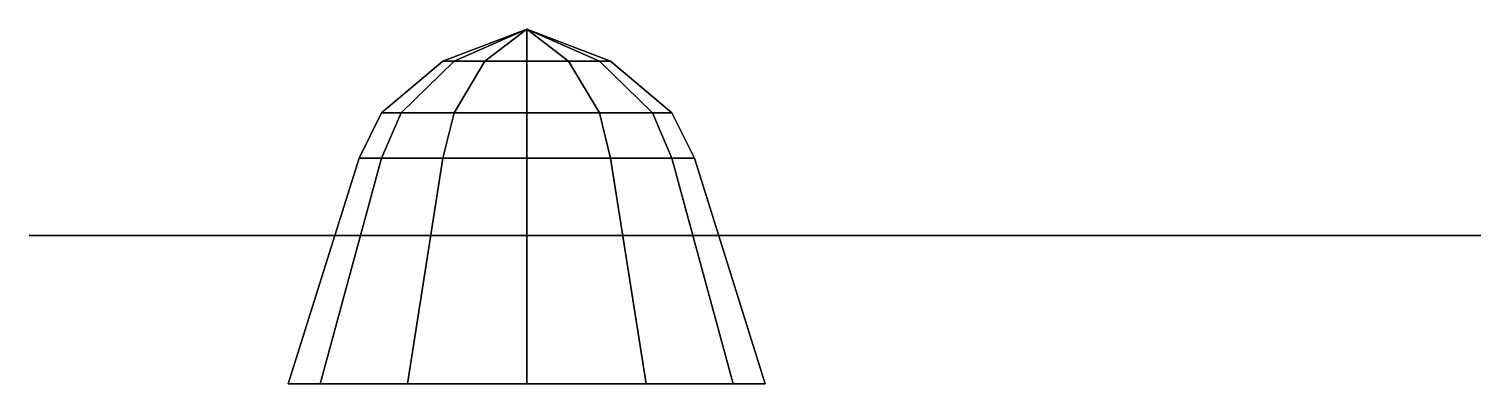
# Model space of a CAD drawing. Extents: x -0.77 to 1.48, y 3.95 to 4.5.
import ezdxf

# ---------------------------------------------------------------- set-up
doc = ezdxf.new("R2010")
doc.units = 0
doc.layers.add('PROPELLER', color=1, linetype='CONTINUOUS')

msp = doc.modelspace()

# ---------------------------------------------------------------- linework, layer by layer
at = {"layer": 'PROPELLER'}
for points in [[(0, 4.5), (-0.13, 4.45), (-0.1126, 4.45, 0.065), (0, 4.5)], [(0, 4.5), (-0.1126, 4.45, -0.065), (-0.13, 4.45), (0, 4.5)], [(0, 4.5), (-0.1126, 4.45, 0.065), (-0.065, 4.45, 0.1126), (0, 4.5)], [(0, 4.5), (-0.065, 4.45, -0.1126), (-0.1126, 4.45, -0.065), (0, 4.5)], [(0, 4.5), (-0.065, 4.45, 0.1126), (0, 4.45, 0.13), (0, 4.5)], [(0, 4.5), (0, 4.45, -0.13), (-0.065, 4.45, -0.1126), (0, 4.5)], [(0, 4.5), (0, 4.45, 0.13), (0.065, 4.45, 0.1126), (0, 4.5)], [(0, 4.5), (0.065, 4.45, 0.1126), (0.1126, 4.45, 0.065), (0, 4.5)], [(0, 4.5), (0.1126, 4.45, 0.065), (0.13, 4.45), (0, 4.5)], [(0, 4.5), (0.13, 4.45), (0.1126, 4.45, -0.065), (0, 4.5)], [(0, 4.5), (0.1126, 4.45, -0.065), (0.065, 4.45, -0.1126), (0, 4.5)], [(0, 4.5), (0.065, 4.45, -0.1126), (0, 4.45, -0.13), (0, 4.5)], [(-0.13, 4.45), (-0.2252, 4.37), (-0.195, 4.37, 0.1126), (-0.1126, 4.45, 0.065)], [(-0.1126, 4.45, -0.065), (-0.195, 4.37, -0.1126), (-0.2252, 4.37), (-0.13, 4.45)], [(-0.1126, 4.45, 0.065), (-0.195, 4.37, 0.1126), (-0.1126, 4.37, 0.195), (-0.065, 4.45, 0.1126)], [(-0.065, 4.45, -0.1126), (-0.1126, 4.37, -0.195), (-0.195, 4.37, -0.1126), (-0.1126, 4.45, -0.065)], [(-0.065, 4.45, 0.1126), (-0.1126, 4.37, 0.195), (0, 4.37, 0.2252), (0, 4.45, 0.13)], [(0, 4.45, -0.13), (0, 4.37, -0.2252), (-0.1126, 4.37, -0.195), (-0.065, 4.45, -0.1126)], [(0, 4.45, 0.13), (0, 4.37, 0.2252), (0.1126, 4.37, 0.195), (0.065, 4.45, 0.1126)], [(0.065, 4.45, -0.1126), (0.1126, 4.37, -0.195), (0, 4.37, -0.2252), (0, 4.45, -0.13)], [(0.065, 4.45, 0.1126), (0.1126, 4.37, 0.195), (0.195, 4.37, 0.1126), (0.1126, 4.45, 0.065)], [(0.1126, 4.45, -0.065), (0.195, 4.37, -0.1126), (0.1126, 4.37, -0.195), (0.065, 4.45, -0.1126)], [(0.1126, 4.45, 0.065), (0.195, 4.37, 0.1126), (0.2252, 4.37), (0.13, 4.45)], [(0.13, 4.45), (0.2252, 4.37), (0.195, 4.37, -0.1126), (0.1126, 4.45, -0.065)], [(-0.2252, 4.37), (-0.26, 4.3), (-0.2252, 4.3, 0.13), (-0.195, 4.37, 0.1126)], [(-0.195, 4.37, -0.1126), (-0.2252, 4.3, -0.13), (-0.26, 4.3), (-0.2252, 4.37)], [(-0.195, 4.37, 0.1126), (-0.2252, 4.3, 0.13), (-0.13, 4.3, 0.2252), (-0.1126, 4.37, 0.195)], [(-0.1126, 4.37, -0.195), (-0.13, 4.3, -0.2252), (-0.2252, 4.3, -0.13), (-0.195, 4.37, -0.1126)], [(-0.1126, 4.37, 0.195), (-0.13, 4.3, 0.2252), (0, 4.3, 0.26), (0, 4.37, 0.2252)], [(0, 4.37, -0.2252), (0, 4.3, -0.26), (-0.13, 4.3, -0.2252), (-0.1126, 4.37, -0.195)], [(0, 4.37, 0.2252), (0, 4.3, 0.26), (0.13, 4.3, 0.2252), (0.1126, 4.37, 0.195)], [(0.1126, 4.37, -0.195), (0.13, 4.3, -0.2252), (0, 4.3, -0.26), (0, 4.37, -0.2252)], [(0.1126, 4.37, 0.195), (0.13, 4.3, 0.2252), (0.2252, 4.3, 0.13), (0.195, 4.37, 0.1126)], [(0.195, 4.37, -0.1126), (0.2252, 4.3, -0.13), (0.13, 4.3, -0.2252), (0.1126, 4.37, -0.195)], [(0.195, 4.37, 0.1126), (0.2252, 4.3, 0.13), (0.26, 4.3), (0.2252, 4.37)], [(0.2252, 4.37), (0.26, 4.3), (0.2252, 4.3, -0.13), (0.195, 4.37, -0.1126)], [(-0.3204, 3.95, -0.185), (-0.37, 3.95), (-0.26, 4.3), (-0.2252, 4.3, -0.13)], [(-0.37, 3.95), (-0.3204, 3.95, 0.185), (-0.2252, 4.3, 0.13), (-0.26, 4.3)], [(-0.185, 3.95, -0.3204), (-0.3204, 3.95, -0.185), (-0.2252, 4.3, -0.13), (-0.13, 4.3, -0.2252)], [(-0.3204, 3.95, 0.185), (-0.185, 3.95, 0.3204), (-0.13, 4.3, 0.2252), (-0.2252, 4.3, 0.13)], [(0, 3.95, -0.37), (-0.185, 3.95, -0.3204), (-0.13, 4.3, -0.2252), (0, 4.3, -0.26)], [(-0.185, 3.95, 0.3204), (0, 3.95, 0.37), (0, 4.3, 0.26), (-0.13, 4.3, 0.2252)], [(0.185, 3.95, -0.3204), (0, 3.95, -0.37), (0, 4.3, -0.26), (0.13, 4.3, -0.2252)], [(0, 3.95, 0.37), (0.185, 3.95, 0.3204), (0.13, 4.3, 0.2252), (0, 4.3, 0.26)], [(0.3204, 3.95, -0.185), (0.185, 3.95, -0.3204), (0.13, 4.3, -0.2252), (0.2252, 4.3, -0.13)], [(0.185, 3.95, 0.3204), (0.3204, 3.95, 0.185), (0.2252, 4.3, 0.13), (0.13, 4.3, 0.2252)], [(0.37, 3.95), (0.3204, 3.95, -0.185), (0.2252, 4.3, -0.13), (0.26, 4.3)], [(0.3204, 3.95, 0.185), (0.37, 3.95), (0.26, 4.3), (0.2252, 4.3, 0.13)], [(-0.694, 4.18, 1.2621), (-0.74, 4.18, 1.2817), (-0.766, 4.18, 1.2667), (-0.772, 4.18, 1.2171)], [(-0.6044, 4.18, 1.1868), (-0.694, 4.18, 1.2621), (-0.772, 4.18, 1.2171), (-0.7429, 4.18, 1.1068)], [(-0.746, 4.18, -1.2321), (-0.74, 4.18, -1.2817), (-0.714, 4.18, -1.2967), (-0.668, 4.18, -1.2771)], [(-0.7256, 4.18, -1.1168), (-0.746, 4.18, -1.2321), (-0.668, 4.18, -1.2771), (-0.5871, 4.18, -1.1968)], [(-0.4747, 4.18, 1.0423), (-0.6044, 4.18, 1.1868), (-0.7429, 4.18, 1.1068), (-0.6739, 4.18, 0.9273)], [(-0.6653, 4.18, -0.9323), (-0.7256, 4.18, -1.1168), (-0.5871, 4.18, -1.1968), (-0.4661, 4.18, -1.0473)], [(-0.3624, 4.18, 0.8877), (-0.4747, 4.18, 1.0423), (-0.6739, 4.18, 0.9273), (-0.5876, 4.18, 0.7577)], [(-0.5876, 4.18, -0.7577), (-0.6653, 4.18, -0.9323), (-0.4661, 4.18, -1.0473), (-0.3624, 4.18, -0.8877)], [(-0.2338, 4.18, 0.6849), (-0.3624, 4.18, 0.8877), (-0.5876, 4.18, 0.7577), (-0.4762, 4.18, 0.5449)], [(-0.4762, 4.18, -0.5449), (-0.5876, 4.18, -0.7577), (-0.3624, 4.18, -0.8877), (-0.2338, 4.18, -0.6849)], [(-0.1374, 4.18, 0.498), (-0.2338, 4.18, 0.6849), (-0.4762, 4.18, 0.5449), (-0.3626, 4.18, 0.368)], [(-0.3626, 4.18, -0.368), (-0.4762, 4.18, -0.5449), (-0.2338, 4.18, -0.6849), (-0.1374, 4.18, -0.498)], [(-0.0513, 4.18, 0.1089), (-0.1374, 4.18, 0.498), (-0.3626, 4.18, 0.368), (0, 4.18)], [(-0.0687, 4.18, -0.0989), (-0.3626, 4.18, -0.368), (-0.1374, 4.18, -0.498), (0, 4.18)], [(0.12, 4.18, -0.01), (0.5, 4.18, -0.13), (0.5, 4.18, 0.13), (0, 4.18)], [(0.5, 4.18, -0.13), (0.71, 4.18, -0.14), (0.71, 4.18, 0.14), (0.5, 4.18, 0.13)], [(0.71, 4.18, -0.14), (0.95, 4.18, -0.13), (0.95, 4.18, 0.13), (0.71, 4.18, 0.14)], [(0.95, 4.18, -0.13), (1.14, 4.18, -0.11), (1.14, 4.18, 0.12), (0.95, 4.18, 0.13)], [(1.14, 4.18, -0.11), (1.33, 4.18, -0.07), (1.33, 4.18, 0.09), (1.14, 4.18, 0.12)], [(1.33, 4.18, -0.07), (1.44, 4.18, -0.03), (1.44, 4.18, 0.06), (1.33, 4.18, 0.09)], [(1.44, 4.18, -0.03), (1.48, 4.18), (1.48, 4.18, 0.03), (1.44, 4.18, 0.06)]]:
    msp.add_3dface(points, dxfattribs=at)

doc.saveas('drawing.dxf')
